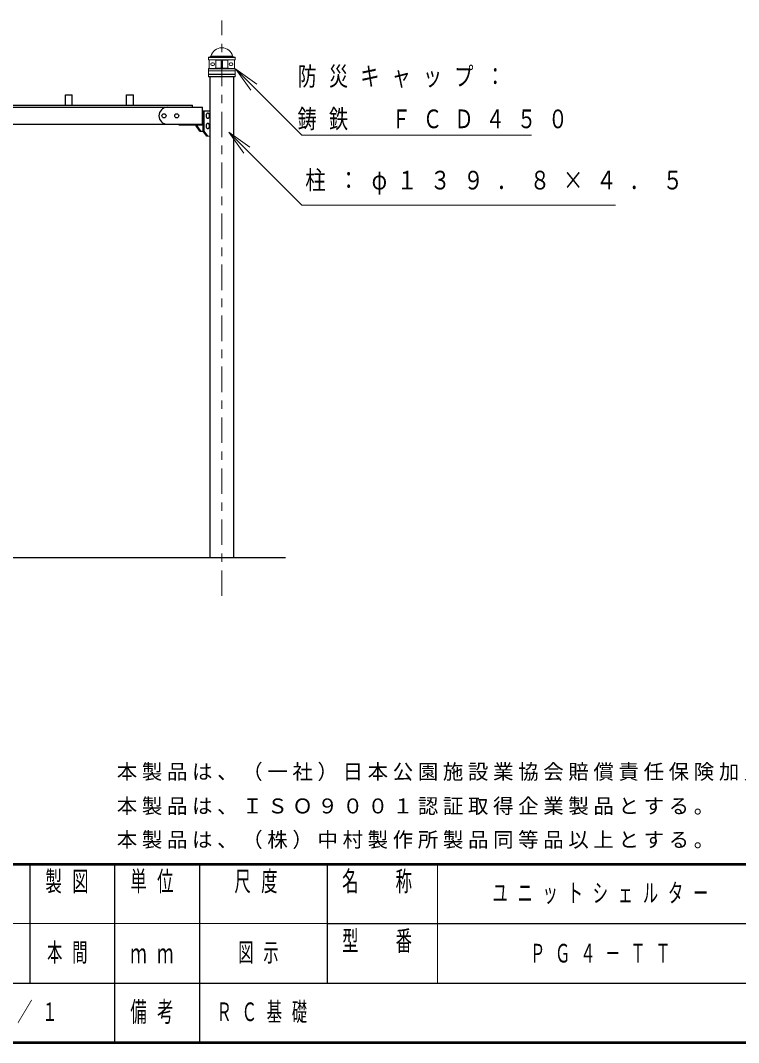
# Model space of a CAD drawing. Units: millimetres on the paper, scale 1:50. Extents: x -365 to 10, y -38 to 257.
# Drawn here: x -218.6 to -134.1, y 0 to 120.3 of the extents above; entities that cross this region are included whole.
import ezdxf

# ---------------------------------------------------------------- set-up
doc = ezdxf.new("R2010")
doc.units = ezdxf.units.MM
doc.linetypes.add('USER2', pattern=[6, 3, -1, 1, -1])
doc.layers.add('LY_1', color=7, linetype='Continuous', lineweight=25)
doc.layers.add('LY_2', color=7, linetype='Continuous', lineweight=13)
doc.styles.add('ＭＳ ゴシック', font='')
doc.styles.get('ＭＳ ゴシック').set_extended_font_data('MS Gothic')

msp = doc.modelspace()

# ---------------------------------------------------------------- linework, layer by layer
at = {"layer": 'LY_1', "linetype": 'USER2', "lineweight": 13}
msp.add_line((-194.891, 52.582), (-194.891, 120.321), dxfattribs=at)
at = {"layer": 'LY_1', "lineweight": 13}
for p, q in [((-196.471, 115.959), (-196.451, 115.979)), ((-196.471, 115.959), (-196.471, 115.699)), ((-196.471, 115.959), (-193.311, 115.959)), ((-196.471, 115.699), (-193.311, 115.699)), ((-196.471, 115.699), (-196.451, 115.679)), ((-196.451, 115.979), (-193.331, 115.979)), ((-196.451, 115.679), (-195.629, 115.643)), ((-196.451, 115.679), (-193.331, 115.679)), ((-196.391, 115.674), (-196.391, 114.683)), ((-196.289, 115.979), (-196.171, 116.097)), ((-196.171, 116.097), (-193.611, 116.097)), ((-195.591, 115.641), (-194.961, 115.641)), ((-195.591, 115.603), (-195.591, 114.753)), ((-194.961, 115.639), (-194.961, 114.719)), ((-194.191, 115.641), (-194.821, 115.641)), ((-194.821, 115.639), (-194.821, 114.719)), ((-194.191, 115.603), (-194.191, 114.753)), ((-193.331, 115.679), (-194.153, 115.643)), ((-193.493, 115.979), (-193.611, 116.097)), ((-193.391, 115.674), (-193.391, 114.683)), ((-193.331, 115.979), (-193.311, 115.959)), ((-193.331, 115.679), (-193.311, 115.699)), ((-193.311, 115.959), (-193.311, 115.699)), ((-196.431, 114.679), (-196.471, 114.639)), ((-196.471, 114.639), (-193.311, 114.639)), ((-196.471, 114.639), (-196.471, 114.399)), ((-196.471, 114.399), (-193.311, 114.399)), ((-196.471, 114.399), (-196.451, 114.379)), ((-196.451, 114.379), (-193.331, 114.379)), ((-196.451, 114.379), (-196.451, 113.979)), ((-196.431, 114.679), (-195.629, 114.714)), ((-196.431, 114.679), (-193.351, 114.679)), ((-196.041, 115.329), (-195.901, 115.329)), ((-196.041, 115.029), (-195.901, 115.029)), ((-195.591, 114.715), (-194.961, 114.715)), ((-194.191, 114.715), (-194.821, 114.715)), ((-193.351, 114.679), (-194.153, 114.714)), ((-193.741, 115.329), (-193.881, 115.329)), ((-193.741, 115.029), (-193.881, 115.029)), ((-193.351, 114.679), (-193.311, 114.639)), ((-193.311, 114.399), (-193.331, 114.379)), ((-193.331, 114.379), (-193.331, 113.979)), ((-193.311, 114.639), (-193.311, 114.399)), ((-193.222, 114.579), (-191.101, 112.458)), ((-193.222, 114.579), (-190.747, 112.811)), ((-191.455, 112.104), (-193.222, 114.579)), ((-196.451, 113.979), (-196.471, 113.959)), ((-196.471, 113.959), (-193.311, 113.959)), ((-196.471, 113.959), (-196.471, 113.719)), ((-196.471, 113.719), (-193.311, 113.719)), ((-196.471, 113.719), (-196.431, 113.679)), ((-196.451, 113.979), (-193.331, 113.979)), ((-196.431, 113.679), (-193.351, 113.679)), ((-193.311, 113.719), (-193.351, 113.679)), ((-193.331, 113.979), (-193.311, 113.959)), ((-193.311, 113.959), (-193.311, 113.719)), ((-194.077, 107.166), (-191.956, 105.045)), ((-194.077, 107.166), (-191.602, 105.398)), ((-192.31, 104.691), (-194.077, 107.166))]:
    msp.add_line(p, q, dxfattribs=at)
at = {"layer": 'LY_1'}
for p, q in [((-196.289, 113.679), (-196.289, 57.097)), ((-193.493, 113.679), (-193.493, 57.097)), ((-227.291, 110.097), (-201.291, 110.097)), ((-227.291, 108.097), (-201.291, 108.097)), ((-330.409, 57.097), (-187.398, 57.097))]:
    msp.add_line(p, q, dxfattribs=at)
at = {"layer": 'LY_1', "color": 40}
for p, q in [((-213.291, 111.557), (-212.491, 111.557)), ((-213.291, 110.357), (-213.291, 111.557)), ((-212.491, 110.357), (-212.491, 111.557)), ((-206.091, 111.557), (-205.291, 111.557)), ((-206.091, 110.357), (-206.091, 111.557)), ((-205.291, 110.357), (-205.291, 111.557)), ((-227.291, 110.357), (-198.351, 110.357)), ((-198.351, 110.097), (-198.351, 110.357))]:
    msp.add_line(p, q, dxfattribs=at)
at = {"layer": 'LY_1', "color": 4}
for p, q in [((-201.291, 110.097), (-197.171, 110.097)), ((-197.171, 107.977), (-197.171, 110.097)), ((-197.171, 109.697), (-196.289, 109.697)), ((-197.086, 107.297), (-197.086, 109.697)), ((-196.958, 107.297), (-196.958, 109.697)), ((-201.291, 108.097), (-197.171, 108.097)), ((-199.891, 107.977), (-199.891, 108.097)), ((-197.171, 107.977), (-199.891, 107.977)), ((-197.906, 107.897), (-197.906, 107.977)), ((-197.906, 107.897), (-197.779, 107.897)), ((-197.481, 107.297), (-197.906, 107.897)), ((-197.779, 107.897), (-197.779, 107.977)), ((-197.354, 107.297), (-197.779, 107.897)), ((-197.481, 107.297), (-196.958, 107.297)), ((-196.661, 106.697), (-197.086, 107.297)), ((-196.534, 106.697), (-196.958, 107.297))]:
    msp.add_line(p, q, dxfattribs=at)
at = {"layer": 'LY_1', "color": 4, "lineweight": 13}
msp.add_line((-196.661, 106.697), (-196.289, 106.697), dxfattribs=at)
at = {"layer": 'LY_1', "lineweight": 13}
for points in [[(-193.222, 114.579), (-185.452, 106.809), (-158.452, 106.809)], [(-194.077, 107.166), (-185.483, 98.572), (-148.528, 98.572)]]:
    msp.add_lwpolyline(points, dxfattribs=at)
at = {"layer": 'LY_1', "color": 4}
for points in [[(-196.534, 109.397), (-196.553, 109.395), (-196.571, 109.392), (-196.589, 109.386), (-196.607, 109.378), (-196.624, 109.368), (-196.64, 109.356), (-196.656, 109.342), (-196.67, 109.326), (-196.684, 109.309), (-196.697, 109.289), (-196.708, 109.269), (-196.718, 109.247), (-196.726, 109.223), (-196.733, 109.199), (-196.739, 109.174), (-196.743, 109.149), (-196.745, 109.123), (-196.746, 109.097), (-196.745, 109.07), (-196.743, 109.044), (-196.739, 109.019), (-196.733, 108.994), (-196.726, 108.97), (-196.718, 108.947), (-196.708, 108.924), (-196.697, 108.904), (-196.684, 108.884), (-196.67, 108.867), (-196.656, 108.851), (-196.64, 108.837), (-196.624, 108.825), (-196.607, 108.815), (-196.589, 108.807), (-196.571, 108.801), (-196.553, 108.798), (-196.534, 108.797), (-196.516, 108.798), (-196.497, 108.801), (-196.479, 108.807), (-196.461, 108.815), (-196.444, 108.825), (-196.428, 108.837), (-196.412, 108.851), (-196.398, 108.867), (-196.384, 108.884), (-196.372, 108.904), (-196.36, 108.924), (-196.35, 108.947), (-196.342, 108.97), (-196.335, 108.994), (-196.329, 109.019), (-196.325, 109.044), (-196.323, 109.07), (-196.322, 109.097), (-196.323, 109.123), (-196.325, 109.149), (-196.329, 109.174), (-196.335, 109.199), (-196.342, 109.223), (-196.35, 109.247), (-196.36, 109.269), (-196.372, 109.289), (-196.384, 109.309), (-196.398, 109.326), (-196.412, 109.342), (-196.428, 109.356), (-196.444, 109.368), (-196.461, 109.378), (-196.479, 109.386), (-196.497, 109.392), (-196.516, 109.395)], [(-196.534, 108.197), (-196.553, 108.195), (-196.571, 108.192), (-196.589, 108.186), (-196.607, 108.178), (-196.624, 108.168), (-196.64, 108.156), (-196.656, 108.142), (-196.67, 108.126), (-196.684, 108.109), (-196.697, 108.089), (-196.708, 108.069), (-196.718, 108.047), (-196.726, 108.023), (-196.733, 107.999), (-196.739, 107.974), (-196.743, 107.949), (-196.745, 107.923), (-196.746, 107.897), (-196.745, 107.87), (-196.743, 107.844), (-196.739, 107.819), (-196.733, 107.794), (-196.726, 107.77), (-196.718, 107.747), (-196.708, 107.724), (-196.697, 107.704), (-196.684, 107.684), (-196.67, 107.667), (-196.656, 107.651), (-196.64, 107.637), (-196.624, 107.625), (-196.607, 107.615), (-196.589, 107.607), (-196.571, 107.601), (-196.553, 107.598), (-196.534, 107.597), (-196.516, 107.598), (-196.497, 107.601), (-196.479, 107.607), (-196.461, 107.615), (-196.444, 107.625), (-196.428, 107.637), (-196.412, 107.651), (-196.398, 107.667), (-196.384, 107.684), (-196.372, 107.704), (-196.36, 107.724), (-196.35, 107.747), (-196.342, 107.77), (-196.335, 107.794), (-196.329, 107.819), (-196.325, 107.844), (-196.323, 107.87), (-196.322, 107.897), (-196.323, 107.923), (-196.325, 107.949), (-196.329, 107.974), (-196.335, 107.999), (-196.342, 108.023), (-196.35, 108.047), (-196.36, 108.069), (-196.372, 108.089), (-196.384, 108.109), (-196.398, 108.126), (-196.412, 108.142), (-196.428, 108.156), (-196.444, 108.168), (-196.461, 108.178), (-196.479, 108.186), (-196.497, 108.192), (-196.516, 108.195)]]:
    msp.add_lwpolyline(points, close=True, dxfattribs=at)
for centre in [(-201.691, 109.097), (-200.191, 109.097)]:
    msp.add_circle(centre, 0.24, dxfattribs=at)
at = {"layer": 'LY_1', "lineweight": 13}
for centre, radius, start, end in [((-194.891, 115.777), 1.319, 14.00253, 165.99746), ((-195.631, 115.603), 0.04, 0, 87.5), ((-195.001, 115.639), 0.04, 0, 90), ((-194.781, 115.639), 0.04, 90, 180), ((-194.151, 115.603), 0.04, 92.5, 180), ((-196.041, 115.179), 0.15, 90, 270), ((-195.901, 115.179), 0.15, 270, 90), ((-195.631, 114.753), 0.04, 272.5, 0), ((-195.001, 114.719), 0.04, 270, 0), ((-194.781, 114.719), 0.04, 180, 270), ((-194.151, 114.753), 0.04, 180, 267.5), ((-193.881, 115.179), 0.15, 90, 270), ((-193.741, 115.179), 0.15, 270, 90)]:
    msp.add_arc(centre, radius, start, end, dxfattribs=at)
at = {"layer": 'LY_1', "color": 4}
msp.add_arc((-201.291, 109.097), 1, 90, 270, dxfattribs=at)
at = {"layer": 'LY_2', "lineweight": 50}
for p, q in [((-365, 21), (0, 21)), ((-365, 0), (0, 0))]:
    msp.add_line(p, q, dxfattribs=at)
at = {"layer": 'LY_2', "color": 211, "lineweight": 25}
for p, q in [((-217.5, 21), (-217.5, 7)), ((-207.5, 21), (-207.5, 0)), ((-197.5, 21), (-197.5, 7)), ((-182.5, 21), (-182.5, 7)), ((-182.5, 14), (-70, 14)), ((-237.5, 7), (0, 7))]:
    msp.add_line(p, q, dxfattribs=at)
at = {"layer": 'LY_2'}
for p, q in [((-169.5, 21), (-169.5, 7)), ((-237.5, 14), (-182.5, 14))]:
    msp.add_line(p, q, dxfattribs=at)
at = {"layer": 'LY_2', "lineweight": 25}
msp.add_line((-197.5, 7), (-197.5, 0), dxfattribs=at)

# ---------------------------------------------------------------- texts
at = {"layer": 'LY_1', "style": 'ＭＳ ゴシック'}
for s, insert, char_height, attachment_point in [('\\T1.64;\\W0.75;防災キャップ：', (-185.962, 113.609), 2.199, 4), ('\\T1.64;\\W0.75;鋳鉄\u3000ＦＣＤ４５０', (-185.962, 108.609), 2.199, 4), ('\\T1.63;\\W0.8;柱：φ１３９．８×４．５', (-185.07, 101.222), 2.199, 4), ('\\T1.23;本製品は、（一社）日本公園施設業協会賠償責任保険加入製品とする。', (-207.246, 30.775), 1.76, 7), ('\\T1.23;本製品は、ＩＳＯ９００１認証取得企業製品とする。', (-207.246, 26.775), 1.76, 7), ('\\T1.23;本製品は、（株）中村製作所製品同等品以上とする。', (-207.246, 22.775), 1.76, 7), ('\\T1.64;\\W0.6;ユニットシェルター', (-149.75, 17.5), 2.199, 5), ('\\T1.64;\\W0.6;本間', (-212.5, 10.5), 2.199, 5), ('\\T1.64;\\W0.6;図示', (-190, 10.5), 2.199, 5), ('\\T1.64;\\W0.6;ＰＧ４－ＴＴ', (-149.75, 10.5), 2.199, 5), ('\\T1.64;\\W0.6;１／１', (-217.5, 3.5), 2.199, 5), ('\\T1.64;\\W0.6;ＲＣ基礎', (-195.5, 3.5), 2.199, 4)]:
    msp.add_mtext(s, dxfattribs=dict(at, insert=insert, char_height=char_height, attachment_point=attachment_point))
at = {"layer": 'LY_2', "color": 4, "char_height": 2.346, "style": 'ＭＳ ゴシック'}
for s, insert, attachment_point in [('\\T1.64;\\W0.6;製図', (-212.5, 20.167), 2), ('\\T1.64;\\W0.6;単位', (-202.5, 20.167), 2), ('\\T1.64;\\W0.6;尺度', (-190.25, 20.167), 2), ('\\T1.64;\\W0.6;名\u3000称', (-176, 20.167), 2), ('\\T1.64;\\W0.6;型\u3000番', (-176, 13.167), 2), ('\\T1.64;\\W0.6;ｍｍ', (-202.5, 10.5), 5), ('\\T1.64;\\W0.6;備考', (-202.5, 3.5), 5)]:
    msp.add_mtext(s, dxfattribs=dict(at, insert=insert, attachment_point=attachment_point))

doc.saveas('drawing.dxf')
